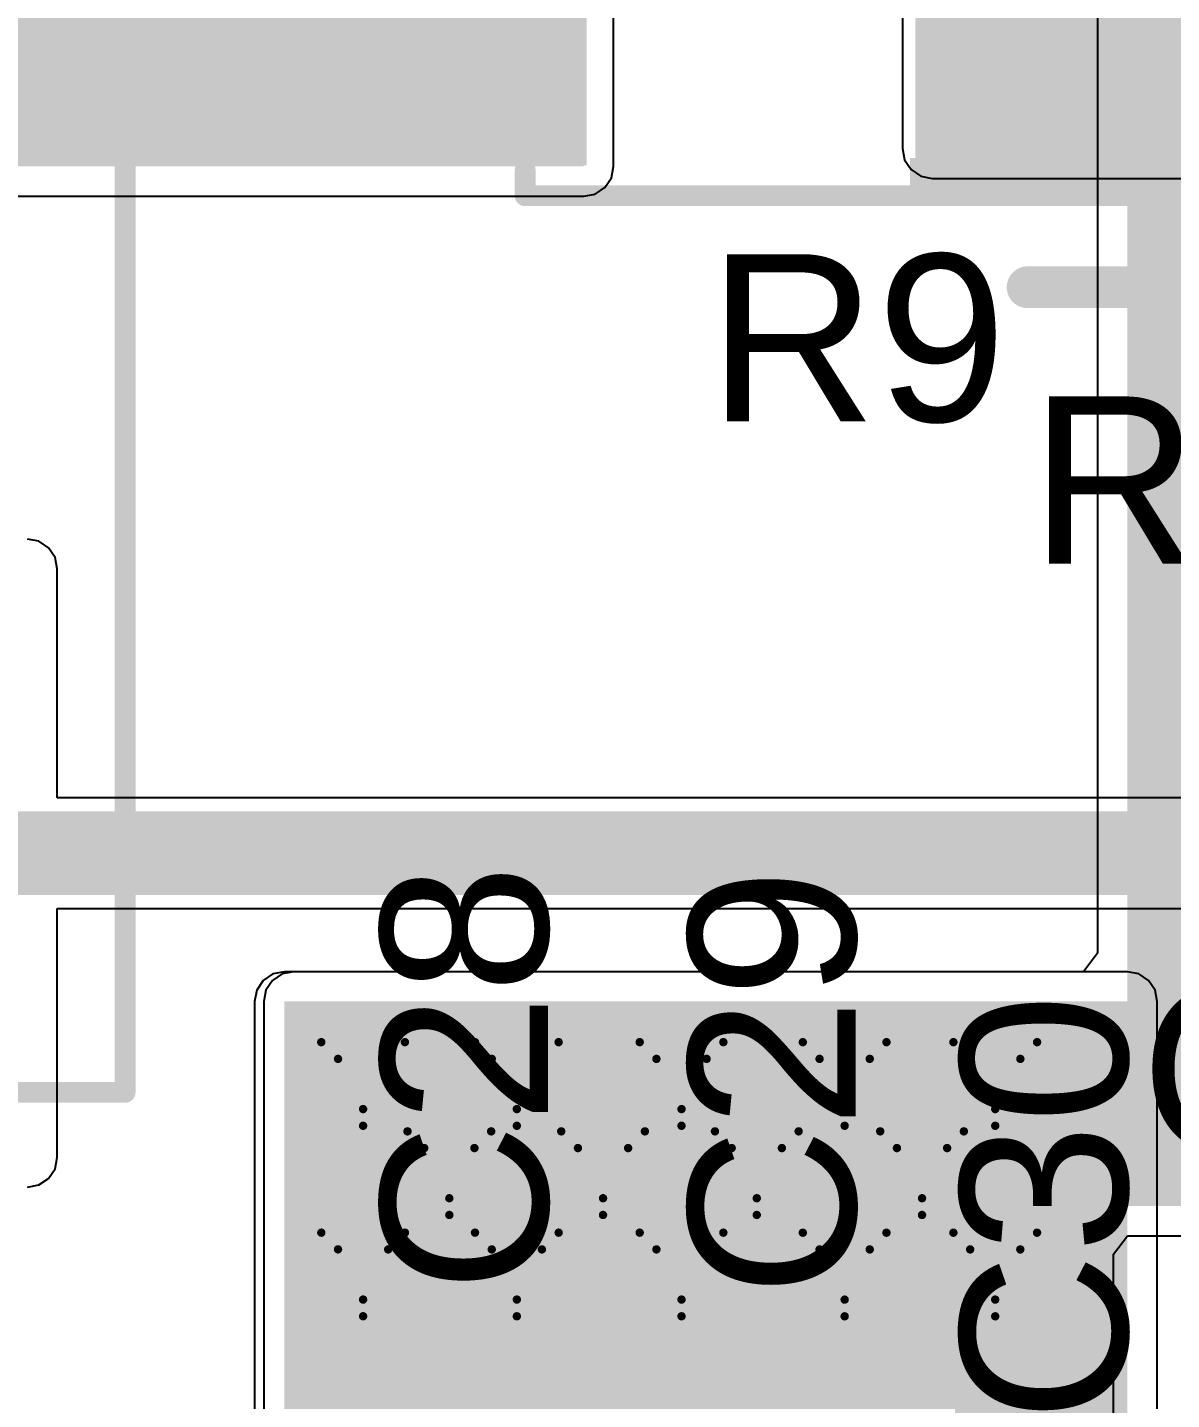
# Model space of a CAD drawing. Header units: millimetres. Extents: x -6 to 194, y -120 to 229.
# Drawn here: x 51.05 to 58, y 21.47 to 29.8 of the extents above; entities that cross this region are included whole.
import ezdxf

# ---------------------------------------------------------------- set-up
doc = ezdxf.new("R2010")
doc.units = ezdxf.units.MM
for name, color, linetype in [('BottomLayer', 5, 'Continuous'), ('BottomSolder', 6, 'Continuous'), ('DrillDrawing', 1, 'Continuous'), ('TopLayer', 1, 'Continuous'), ('TopOverlay', 2, 'Continuous'), ('TopPaste', 8, 'Continuous'), ('TopSolder', 216, 'Continuous'), ('ViaHoleLayer', 16, 'Continuous')]:
    doc.layers.add(name, color=color, linetype=linetype)
doc.styles.add('Arial', font='', dxfattribs={"height": 0.2})
doc.styles.get('Arial').set_extended_font_data('Arial')

# ---------------------------------------------------------------- blocks, each defined once
blk = doc.blocks.new('SOD_123_43')
at = {"layer": 'TopLayer'}
for points in [[(-1.1, 0.45), (-1.1, -0.45), (-2.05, -0.45), (-2.05, 0.45)], [(2.05, 0.45), (2.05, -0.45), (1.1, -0.45), (1.1, 0.45)]]:
    blk.add_hatch(color=1, dxfattribs=at).paths.add_polyline_path(points)
at = {"layer": 'TopOverlay'}
for points in [[(0.9652, 0.508), (2.8194, 0.508), (2.8194, 0.8), (0.9652, 0.8)], [(2.1195, -0.7872), (2.8191, -0.7872), (2.8191, 0.7876), (2.1195, 0.7876)], [(0.9652, -0.8), (2.8194, -0.8), (2.8194, -0.508), (0.9652, -0.508)]]:
    blk.add_hatch(color=2, dxfattribs=at).paths.add_polyline_path(points)
at = {"layer": 'TopPaste'}
for points in [[(-1.1, 0.45), (-1.1, -0.45), (-2.05, -0.45), (-2.05, 0.45)], [(2.05, 0.45), (2.05, -0.45), (1.1, -0.45), (1.1, 0.45)]]:
    blk.add_hatch(color=8, dxfattribs=at).paths.add_polyline_path(points)
at = {"layer": 'TopSolder'}
for points in [[(-0.9984, 0.5516), (-0.9984, -0.5516), (-2.1516, -0.5516), (-2.1516, 0.5516)], [(2.1516, 0.5516), (2.1516, -0.5516), (0.9984, -0.5516), (0.9984, 0.5516)]]:
    blk.add_hatch(color=216, dxfattribs=at).paths.add_polyline_path(points)
at = {"layer": 'TopOverlay', "const_width": 0.127}
for points in [[(-1.3716, 0.7366), (0.9652, 0.7366)], [(-1.3716, 0.5842), (-1.3716, 0.7366)], [(-1.3716, -0.7366), (-1.3716, -0.5842)], [(-1.3716, -0.7366), (0.9652, -0.7366)]]:
    blk.add_lwpolyline(points, dxfattribs=at)
at = {"layer": 'TopOverlay', "const_width": 0.0635}
for points in [[(-1.4033, 0.7366, 1), (-1.3398, 0.7366, 1)], [(-1.4033, 0.7366, 1), (-1.3398, 0.7366, 1)], [(0.9335, 0.7366, 1), (0.997, 0.7366, 1)], [(-1.4033, 0.5842, 1), (-1.3398, 0.5842, 1)], [(-1.4033, -0.5842, 1), (-1.3398, -0.5842, 1)], [(-1.4033, -0.7366, 1), (-1.3398, -0.7366, 1)], [(-1.4033, -0.7366, 1), (-1.3398, -0.7366, 1)], [(0.9335, -0.7366, 1), (0.997, -0.7366, 1)]]:
    blk.add_lwpolyline(points, format="xyb", close=True, dxfattribs=at)
blk = doc.blocks.new('C___0805_47')
at = {"layer": 'TopLayer'}
for points in [[(-1.524, 0.762), (-0.508, 0.762), (-0.508, -0.762), (-1.524, -0.762)], [(0.508, 0.762), (1.524, 0.762), (1.524, -0.762), (0.508, -0.762)]]:
    blk.add_hatch(color=1, dxfattribs=at).paths.add_polyline_path(points)
at = {"layer": 'TopPaste'}
for points in [[(-1.524, 0.762), (-0.508, 0.762), (-0.508, -0.762), (-1.524, -0.762)], [(0.508, 0.762), (1.524, 0.762), (1.524, -0.762), (0.508, -0.762)]]:
    blk.add_hatch(color=8, dxfattribs=at).paths.add_polyline_path(points)
at = {"layer": 'TopSolder'}
for points in [[(-1.594, 0.832), (-0.438, 0.832), (-0.438, -0.832), (-1.594, -0.832)], [(0.438, 0.832), (1.594, 0.832), (1.594, -0.832), (0.438, -0.832)]]:
    blk.add_hatch(color=216, dxfattribs=at).paths.add_polyline_path(points)
at = {"layer": 'TopOverlay', "const_width": 0.127}
for points in [[(-0.6096, 0.8636), (-1.6256, 0.8636)], [(-1.6256, -0.8636), (-1.6256, 0.8636)], [(1.6256, 0.8636), (0.6096, 0.8636)], [(1.6256, -0.8636), (1.6256, 0.8636)], [(-0.6096, -0.8636), (-1.6256, -0.8636)], [(1.6256, -0.8636), (0.6096, -0.8636)]]:
    blk.add_lwpolyline(points, dxfattribs=at)
at = {"layer": 'TopOverlay', "const_width": 0.0635}
for points in [[(-1.6574, 0.8636, 1), (-1.5938, 0.8636, 1)], [(-1.6574, 0.8636, 1), (-1.5938, 0.8636, 1)], [(-0.6413, 0.8636, 1), (-0.5778, 0.8636, 1)], [(0.5778, 0.8636, 1), (0.6413, 0.8636, 1)], [(1.5938, 0.8636, 1), (1.6574, 0.8636, 1)], [(1.5938, 0.8636, 1), (1.6574, 0.8636, 1)], [(-1.6574, -0.8636, 1), (-1.5938, -0.8636, 1)], [(-1.6574, -0.8636, 1), (-1.5938, -0.8636, 1)], [(-0.6413, -0.8636, 1), (-0.5778, -0.8636, 1)], [(0.5778, -0.8636, 1), (0.6413, -0.8636, 1)], [(1.5938, -0.8636, 1), (1.6574, -0.8636, 1)], [(1.5938, -0.8636, 1), (1.6574, -0.8636, 1)]]:
    blk.add_lwpolyline(points, format="xyb", close=True, dxfattribs=at)
blk = doc.blocks.new('C___0805_48')
at = {"layer": 'TopLayer'}
for points in [[(-1.524, 0.762), (-0.508, 0.762), (-0.508, -0.762), (-1.524, -0.762)], [(0.508, 0.762), (1.524, 0.762), (1.524, -0.762), (0.508, -0.762)]]:
    blk.add_hatch(color=1, dxfattribs=at).paths.add_polyline_path(points)
at = {"layer": 'TopPaste'}
for points in [[(-1.524, 0.762), (-0.508, 0.762), (-0.508, -0.762), (-1.524, -0.762)], [(0.508, 0.762), (1.524, 0.762), (1.524, -0.762), (0.508, -0.762)]]:
    blk.add_hatch(color=8, dxfattribs=at).paths.add_polyline_path(points)
at = {"layer": 'TopSolder'}
for points in [[(-1.594, 0.832), (-0.438, 0.832), (-0.438, -0.832), (-1.594, -0.832)], [(0.438, 0.832), (1.594, 0.832), (1.594, -0.832), (0.438, -0.832)]]:
    blk.add_hatch(color=216, dxfattribs=at).paths.add_polyline_path(points)
at = {"layer": 'TopOverlay', "const_width": 0.127}
for points in [[(-0.6096, 0.8636), (-1.6256, 0.8636)], [(-1.6256, -0.8636), (-1.6256, 0.8636)], [(1.6256, 0.8636), (0.6096, 0.8636)], [(1.6256, -0.8636), (1.6256, 0.8636)], [(-0.6096, -0.8636), (-1.6256, -0.8636)], [(1.6256, -0.8636), (0.6096, -0.8636)]]:
    blk.add_lwpolyline(points, dxfattribs=at)
at = {"layer": 'TopOverlay', "const_width": 0.0635}
for points in [[(-1.6574, 0.8636, 1), (-1.5938, 0.8636, 1)], [(-1.6574, 0.8636, 1), (-1.5938, 0.8636, 1)], [(-0.6413, 0.8636, 1), (-0.5778, 0.8636, 1)], [(0.5778, 0.8636, 1), (0.6413, 0.8636, 1)], [(1.5938, 0.8636, 1), (1.6574, 0.8636, 1)], [(1.5938, 0.8636, 1), (1.6574, 0.8636, 1)], [(-1.6574, -0.8636, 1), (-1.5938, -0.8636, 1)], [(-1.6574, -0.8636, 1), (-1.5938, -0.8636, 1)], [(-0.6413, -0.8636, 1), (-0.5778, -0.8636, 1)], [(0.5778, -0.8636, 1), (0.6413, -0.8636, 1)], [(1.5938, -0.8636, 1), (1.6574, -0.8636, 1)], [(1.5938, -0.8636, 1), (1.6574, -0.8636, 1)]]:
    blk.add_lwpolyline(points, format="xyb", close=True, dxfattribs=at)
blk = doc.blocks.new('MPP404J2A0702_54')
at = {"layer": 'TopOverlay', "const_width": 0.127}
for points in [[(8.3238, 1.8012), (-0.7984, 1.8012)], [(8.3238, 0.9542), (8.3238, 1.8012)]]:
    blk.add_lwpolyline(points, dxfattribs=at)
at = {"layer": 'TopOverlay', "const_width": 0.0635}
blk.add_lwpolyline([(8.2921, 1.8012, 1), (8.3556, 1.8012, 1)], format="xyb", close=True, dxfattribs=at)
blk.add_lwpolyline([(8.2921, 1.8012, 1), (8.3556, 1.8012, 1)], format="xyb", close=True, dxfattribs=at)

msp = doc.modelspace()

# ---------------------------------------------------------------- hatches: boundary and pattern name
at = {"layer": 'BottomLayer'}
for points in [[(57.734, 22.6414), (59.6646, 22.6414), (59.6646, 35.1536), (57.734, 35.1536)], [(52.6145, 18.5928), (57.4675, 18.5928), (57.4675, 23.8833), (52.6145, 23.8833)]]:
    msp.add_hatch(color=5, dxfattribs=at).paths.add_polyline_path(points)
h = msp.add_hatch(color=5, dxfattribs=at)
edge = h.paths.add_edge_path()
edge.add_arc((53.0923, 23.3823), 0.3, 0, 360)
h = msp.add_hatch(color=5, dxfattribs=at)
edge = h.paths.add_edge_path()
edge.add_arc((54.0258, 23.3823), 0.3, 0, 360)
h = msp.add_hatch(color=5, dxfattribs=at)
edge = h.paths.add_edge_path()
edge.add_arc((55.0259, 23.3823), 0.3, 0, 360)
h = msp.add_hatch(color=5, dxfattribs=at)
edge = h.paths.add_edge_path()
edge.add_arc((56.0165, 23.3823), 0.3, 0, 360)
h = msp.add_hatch(color=5, dxfattribs=at)
edge = h.paths.add_edge_path()
edge.add_arc((56.9311, 23.3823), 0.3, 0, 360)
h = msp.add_hatch(color=5, dxfattribs=at)
edge = h.paths.add_edge_path()
edge.add_arc((53.6159, 22.8405), 0.3, 0, 360)
h = msp.add_hatch(color=5, dxfattribs=at)
edge = h.paths.add_edge_path()
edge.add_arc((54.5494, 22.8405), 0.3, 0, 360)
h = msp.add_hatch(color=5, dxfattribs=at)
edge = h.paths.add_edge_path()
edge.add_arc((55.4829, 22.8405), 0.3, 0, 360)
h = msp.add_hatch(color=5, dxfattribs=at)
edge = h.paths.add_edge_path()
edge.add_arc((56.4864, 22.8405), 0.3, 0, 360)
h = msp.add_hatch(color=5, dxfattribs=at)
edge = h.paths.add_edge_path()
edge.add_arc((53.0923, 22.225), 0.3, 0, 360)
h = msp.add_hatch(color=5, dxfattribs=at)
edge = h.paths.add_edge_path()
edge.add_arc((54.0258, 22.225), 0.3, 0, 360)
h = msp.add_hatch(color=5, dxfattribs=at)
edge = h.paths.add_edge_path()
edge.add_arc((55.0259, 22.225), 0.3, 0, 360)
h = msp.add_hatch(color=5, dxfattribs=at)
edge = h.paths.add_edge_path()
edge.add_arc((56.0165, 22.2248), 0.3, 0, 360)
h = msp.add_hatch(color=5, dxfattribs=at)
edge = h.paths.add_edge_path()
edge.add_arc((56.9309, 22.2248), 0.3, 0, 360)
at = {"layer": 'BottomSolder'}
h = msp.add_hatch(color=6, dxfattribs=at)
edge = h.paths.add_edge_path()
edge.add_arc((53.0923, 23.3823), 0.4016, 0, 360)
h = msp.add_hatch(color=6, dxfattribs=at)
edge = h.paths.add_edge_path()
edge.add_arc((54.0258, 23.3823), 0.4016, 0, 360)
h = msp.add_hatch(color=6, dxfattribs=at)
edge = h.paths.add_edge_path()
edge.add_arc((55.0259, 23.3823), 0.4016, 0, 360)
h = msp.add_hatch(color=6, dxfattribs=at)
edge = h.paths.add_edge_path()
edge.add_arc((56.0165, 23.3823), 0.4016, 0, 360)
h = msp.add_hatch(color=6, dxfattribs=at)
edge = h.paths.add_edge_path()
edge.add_arc((56.9311, 23.3823), 0.4016, 0, 360)
h = msp.add_hatch(color=6, dxfattribs=at)
edge = h.paths.add_edge_path()
edge.add_arc((53.6159, 22.8405), 0.4016, 0, 360)
h = msp.add_hatch(color=6, dxfattribs=at)
edge = h.paths.add_edge_path()
edge.add_arc((54.5494, 22.8405), 0.4016, 0, 360)
h = msp.add_hatch(color=6, dxfattribs=at)
edge = h.paths.add_edge_path()
edge.add_arc((55.4829, 22.8405), 0.4016, 0, 360)
h = msp.add_hatch(color=6, dxfattribs=at)
edge = h.paths.add_edge_path()
edge.add_arc((56.4864, 22.8405), 0.4016, 0, 360)
h = msp.add_hatch(color=6, dxfattribs=at)
edge = h.paths.add_edge_path()
edge.add_arc((53.0923, 22.225), 0.4016, 0, 360)
h = msp.add_hatch(color=6, dxfattribs=at)
edge = h.paths.add_edge_path()
edge.add_arc((54.0258, 22.225), 0.4016, 0, 360)
h = msp.add_hatch(color=6, dxfattribs=at)
edge = h.paths.add_edge_path()
edge.add_arc((55.0259, 22.225), 0.4016, 0, 360)
h = msp.add_hatch(color=6, dxfattribs=at)
edge = h.paths.add_edge_path()
edge.add_arc((56.0165, 22.2248), 0.4016, 0, 360)
h = msp.add_hatch(color=6, dxfattribs=at)
edge = h.paths.add_edge_path()
edge.add_arc((56.9309, 22.2248), 0.4016, 0, 360)
at = {"layer": 'TopLayer'}
for points in [[(38.8366, 28.956), (54.4322, 28.956), (54.4322, 35.1536), (38.8366, 35.1536)], [(56.5482, 29.0648), (63.1095, 29.0648), (63.1095, 29.9648), (56.5482, 29.9648)], [(52.6701, 20.2184), (57.734, 20.2184), (57.734, 23.8833), (52.6701, 23.8833)]]:
    msp.add_hatch(color=1, dxfattribs=at).paths.add_polyline_path(points)
h = msp.add_hatch(color=1, dxfattribs=at)
edge = h.paths.add_edge_path()
edge.add_arc((53.0923, 23.3823), 0.3, 0, 360)
h = msp.add_hatch(color=1, dxfattribs=at)
edge = h.paths.add_edge_path()
edge.add_arc((54.0258, 23.3823), 0.3, 0, 360)
h = msp.add_hatch(color=1, dxfattribs=at)
edge = h.paths.add_edge_path()
edge.add_arc((55.0259, 23.3823), 0.3, 0, 360)
h = msp.add_hatch(color=1, dxfattribs=at)
edge = h.paths.add_edge_path()
edge.add_arc((56.0165, 23.3823), 0.3, 0, 360)
h = msp.add_hatch(color=1, dxfattribs=at)
edge = h.paths.add_edge_path()
edge.add_arc((56.9311, 23.3823), 0.3, 0, 360)
h = msp.add_hatch(color=1, dxfattribs=at)
edge = h.paths.add_edge_path()
edge.add_arc((53.6159, 22.8405), 0.3, 0, 360)
h = msp.add_hatch(color=1, dxfattribs=at)
edge = h.paths.add_edge_path()
edge.add_arc((54.5494, 22.8405), 0.3, 0, 360)
h = msp.add_hatch(color=1, dxfattribs=at)
edge = h.paths.add_edge_path()
edge.add_arc((55.4829, 22.8405), 0.3, 0, 360)
h = msp.add_hatch(color=1, dxfattribs=at)
edge = h.paths.add_edge_path()
edge.add_arc((56.4864, 22.8405), 0.3, 0, 360)
h = msp.add_hatch(color=1, dxfattribs=at)
edge = h.paths.add_edge_path()
edge.add_arc((53.0923, 22.225), 0.3, 0, 360)
h = msp.add_hatch(color=1, dxfattribs=at)
edge = h.paths.add_edge_path()
edge.add_arc((54.0258, 22.225), 0.3, 0, 360)
h = msp.add_hatch(color=1, dxfattribs=at)
edge = h.paths.add_edge_path()
edge.add_arc((55.0259, 22.225), 0.3, 0, 360)
h = msp.add_hatch(color=1, dxfattribs=at)
edge = h.paths.add_edge_path()
edge.add_arc((56.0165, 22.2248), 0.3, 0, 360)
h = msp.add_hatch(color=1, dxfattribs=at)
edge = h.paths.add_edge_path()
edge.add_arc((56.9309, 22.2248), 0.3, 0, 360)
at = {"layer": 'TopSolder'}
h = msp.add_hatch(color=216, dxfattribs=at)
edge = h.paths.add_edge_path()
edge.add_arc((53.0923, 23.3823), 0.4016, 0, 360)
h = msp.add_hatch(color=216, dxfattribs=at)
edge = h.paths.add_edge_path()
edge.add_arc((54.0258, 23.3823), 0.4016, 0, 360)
h = msp.add_hatch(color=216, dxfattribs=at)
edge = h.paths.add_edge_path()
edge.add_arc((55.0259, 23.3823), 0.4016, 0, 360)
h = msp.add_hatch(color=216, dxfattribs=at)
edge = h.paths.add_edge_path()
edge.add_arc((56.0165, 23.3823), 0.4016, 0, 360)
h = msp.add_hatch(color=216, dxfattribs=at)
edge = h.paths.add_edge_path()
edge.add_arc((56.9311, 23.3823), 0.4016, 0, 360)
h = msp.add_hatch(color=216, dxfattribs=at)
edge = h.paths.add_edge_path()
edge.add_arc((53.6159, 22.8405), 0.4016, 0, 360)
h = msp.add_hatch(color=216, dxfattribs=at)
edge = h.paths.add_edge_path()
edge.add_arc((54.5494, 22.8405), 0.4016, 0, 360)
h = msp.add_hatch(color=216, dxfattribs=at)
edge = h.paths.add_edge_path()
edge.add_arc((55.4829, 22.8405), 0.4016, 0, 360)
h = msp.add_hatch(color=216, dxfattribs=at)
edge = h.paths.add_edge_path()
edge.add_arc((56.4864, 22.8405), 0.4016, 0, 360)
h = msp.add_hatch(color=216, dxfattribs=at)
edge = h.paths.add_edge_path()
edge.add_arc((53.0923, 22.225), 0.4016, 0, 360)
h = msp.add_hatch(color=216, dxfattribs=at)
edge = h.paths.add_edge_path()
edge.add_arc((54.0258, 22.225), 0.4016, 0, 360)
h = msp.add_hatch(color=216, dxfattribs=at)
edge = h.paths.add_edge_path()
edge.add_arc((55.0259, 22.225), 0.4016, 0, 360)
h = msp.add_hatch(color=216, dxfattribs=at)
edge = h.paths.add_edge_path()
edge.add_arc((56.0165, 22.2248), 0.4016, 0, 360)
h = msp.add_hatch(color=216, dxfattribs=at)
edge = h.paths.add_edge_path()
edge.add_arc((56.9309, 22.2248), 0.4016, 0, 360)
at = {"layer": 'ViaHoleLayer'}
h = msp.add_hatch(color=16, dxfattribs=at)
edge = h.paths.add_edge_path()
edge.add_arc((53.0923, 23.3823), 0.15, 0, 360)
h = msp.add_hatch(color=16, dxfattribs=at)
edge = h.paths.add_edge_path()
edge.add_arc((54.0258, 23.3823), 0.15, 0, 360)
h = msp.add_hatch(color=16, dxfattribs=at)
edge = h.paths.add_edge_path()
edge.add_arc((55.0259, 23.3823), 0.15, 0, 360)
h = msp.add_hatch(color=16, dxfattribs=at)
edge = h.paths.add_edge_path()
edge.add_arc((56.0165, 23.3823), 0.15, 0, 360)
h = msp.add_hatch(color=16, dxfattribs=at)
edge = h.paths.add_edge_path()
edge.add_arc((56.9311, 23.3823), 0.15, 0, 360)
h = msp.add_hatch(color=16, dxfattribs=at)
edge = h.paths.add_edge_path()
edge.add_arc((53.6159, 22.8405), 0.15, 0, 360)
h = msp.add_hatch(color=16, dxfattribs=at)
edge = h.paths.add_edge_path()
edge.add_arc((54.5494, 22.8405), 0.15, 0, 360)
h = msp.add_hatch(color=16, dxfattribs=at)
edge = h.paths.add_edge_path()
edge.add_arc((55.4829, 22.8405), 0.15, 0, 360)
h = msp.add_hatch(color=16, dxfattribs=at)
edge = h.paths.add_edge_path()
edge.add_arc((56.4864, 22.8405), 0.15, 0, 360)
h = msp.add_hatch(color=16, dxfattribs=at)
edge = h.paths.add_edge_path()
edge.add_arc((53.0923, 22.225), 0.15, 0, 360)
h = msp.add_hatch(color=16, dxfattribs=at)
edge = h.paths.add_edge_path()
edge.add_arc((54.0258, 22.225), 0.15, 0, 360)
h = msp.add_hatch(color=16, dxfattribs=at)
edge = h.paths.add_edge_path()
edge.add_arc((55.0259, 22.225), 0.15, 0, 360)
h = msp.add_hatch(color=16, dxfattribs=at)
edge = h.paths.add_edge_path()
edge.add_arc((56.0165, 22.2248), 0.15, 0, 360)
h = msp.add_hatch(color=16, dxfattribs=at)
edge = h.paths.add_edge_path()
edge.add_arc((56.9309, 22.2248), 0.15, 0, 360)

# ---------------------------------------------------------------- linework, layer by layer
at = {"layer": 'BottomLayer'}
for p, q in [((57.5528, 32.8895), (57.5528, 24.1771)), ((57.5528, 24.1771), (57.4675, 24.0645)), ((52.4863, 24.0115), (52.447, 23.9526)), ((52.5451, 24.0507), (52.4863, 24.0115)), ((52.6145, 24.0645), (52.5451, 24.0507)), ((57.4675, 24.0645), (52.6145, 24.0645)), ((52.447, 23.9526), (52.4332, 23.8833)), ((52.4332, 23.8833), (52.4332, 18.5928)), ((57.6488, 22.3476), (57.734, 22.4601)), ((57.734, 22.4601), (60.6148, 22.4601)), ((57.6488, 21.0975), (57.6488, 22.3476))]:
    msp.add_line(p, q, dxfattribs=at)
at = {"layer": 'DrillDrawing', "const_width": 0.0508}
for points in [[(52.8383, 23.6363), (53.3463, 23.6363)], [(52.8383, 23.6363), (53.0923, 23.1283)], [(53.0923, 23.1283), (53.3463, 23.6363)], [(53.7718, 23.6363), (54.2798, 23.6363)], [(53.7718, 23.6363), (54.0258, 23.1283)], [(54.0258, 23.1283), (54.2798, 23.6363)], [(54.7719, 23.6363), (55.2799, 23.6363)], [(54.7719, 23.6363), (55.0259, 23.1283)], [(55.0259, 23.1283), (55.2799, 23.6363)], [(55.7625, 23.6363), (56.2705, 23.6363)], [(55.7625, 23.6363), (56.0165, 23.1283)], [(56.0165, 23.1283), (56.2705, 23.6363)], [(56.6771, 23.6363), (57.1851, 23.6363)], [(56.6771, 23.6363), (56.9311, 23.1283)], [(56.9311, 23.1283), (57.1851, 23.6363)], [(52.9399, 23.5347), (53.2447, 23.5347)], [(52.9399, 23.5347), (53.0923, 23.2299)], [(53.0923, 23.2299), (53.2447, 23.5347)], [(53.8734, 23.5347), (54.1782, 23.5347)], [(53.8734, 23.5347), (54.0258, 23.2299)], [(54.0258, 23.2299), (54.1782, 23.5347)], [(54.8735, 23.5347), (55.1783, 23.5347)], [(54.8735, 23.5347), (55.0259, 23.2299)], [(55.0259, 23.2299), (55.1783, 23.5347)], [(55.8641, 23.5347), (56.1689, 23.5347)], [(55.8641, 23.5347), (56.0165, 23.2299)], [(56.0165, 23.2299), (56.1689, 23.5347)], [(56.7787, 23.5347), (57.0835, 23.5347)], [(56.7787, 23.5347), (56.9311, 23.2299)], [(56.9311, 23.2299), (57.0835, 23.5347)], [(53.3619, 23.0945), (53.8699, 23.0945)], [(53.3619, 23.0945), (53.6159, 22.5865)], [(53.6159, 22.5865), (53.8699, 23.0945)], [(54.2954, 23.0945), (54.8034, 23.0945)], [(54.2954, 23.0945), (54.5494, 22.5865)], [(54.5494, 22.5865), (54.8034, 23.0945)], [(55.2289, 23.0945), (55.7369, 23.0945)], [(55.2289, 23.0945), (55.4829, 22.5865)], [(55.4829, 22.5865), (55.7369, 23.0945)], [(56.2324, 23.0945), (56.7404, 23.0945)], [(56.2324, 23.0945), (56.4864, 22.5865)], [(56.4864, 22.5865), (56.7404, 23.0945)], [(53.4635, 22.9929), (53.7683, 22.9929)], [(53.4635, 22.9929), (53.6159, 22.6881)], [(53.6159, 22.6881), (53.7683, 22.9929)], [(54.397, 22.9929), (54.7018, 22.9929)], [(54.397, 22.9929), (54.5494, 22.6881)], [(54.5494, 22.6881), (54.7018, 22.9929)], [(55.3305, 22.9929), (55.6353, 22.9929)], [(55.3305, 22.9929), (55.4829, 22.6881)], [(55.4829, 22.6881), (55.6353, 22.9929)], [(56.334, 22.9929), (56.6388, 22.9929)], [(56.334, 22.9929), (56.4864, 22.6881)], [(56.4864, 22.6881), (56.6388, 22.9929)], [(52.8383, 22.479), (53.3463, 22.479)], [(52.8383, 22.479), (53.0923, 21.971)], [(53.0923, 21.971), (53.3463, 22.479)], [(53.7718, 22.479), (54.2798, 22.479)], [(53.7718, 22.479), (54.0258, 21.971)], [(54.0258, 21.971), (54.2798, 22.479)], [(54.7719, 22.479), (55.2799, 22.479)], [(54.7719, 22.479), (55.0259, 21.971)], [(55.0259, 21.971), (55.2799, 22.479)], [(55.7625, 22.4788), (56.2705, 22.4788)], [(55.7625, 22.4788), (56.0165, 21.9708)], [(56.0165, 21.9708), (56.2705, 22.4788)], [(56.6769, 22.4788), (57.1849, 22.4788)], [(56.6769, 22.4788), (56.9309, 21.9708)], [(56.9309, 21.9708), (57.1849, 22.4788)], [(52.9399, 22.3774), (53.2447, 22.3774)], [(52.9399, 22.3774), (53.0923, 22.0726)], [(53.0923, 22.0726), (53.2447, 22.3774)], [(53.8734, 22.3774), (54.1782, 22.3774)], [(53.8734, 22.3774), (54.0258, 22.0726)], [(54.0258, 22.0726), (54.1782, 22.3774)], [(54.8735, 22.3774), (55.1783, 22.3774)], [(54.8735, 22.3774), (55.0259, 22.0726)], [(55.0259, 22.0726), (55.1783, 22.3774)], [(55.8641, 22.3772), (56.1689, 22.3772)], [(55.8641, 22.3772), (56.0165, 22.0724)], [(56.0165, 22.0724), (56.1689, 22.3772)], [(56.7785, 22.3772), (57.0833, 22.3772)], [(56.7785, 22.3772), (56.9309, 22.0724)], [(56.9309, 22.0724), (57.0833, 22.3772)]]:
    msp.add_lwpolyline(points, dxfattribs=at)
at = {"layer": 'DrillDrawing', "const_width": 0.0254}
for points in [[(52.8256, 23.6363, 1), (52.851, 23.6363, 1)], [(52.8256, 23.6363, 1), (52.851, 23.6363, 1)], [(53.3336, 23.6363, 1), (53.359, 23.6363, 1)], [(53.3336, 23.6363, 1), (53.359, 23.6363, 1)], [(53.7591, 23.6363, 1), (53.7845, 23.6363, 1)], [(53.7591, 23.6363, 1), (53.7845, 23.6363, 1)], [(54.2671, 23.6363, 1), (54.2925, 23.6363, 1)], [(54.2671, 23.6363, 1), (54.2925, 23.6363, 1)], [(54.7592, 23.6363, 1), (54.7846, 23.6363, 1)], [(54.7592, 23.6363, 1), (54.7846, 23.6363, 1)], [(55.2672, 23.6363, 1), (55.2926, 23.6363, 1)], [(55.2672, 23.6363, 1), (55.2926, 23.6363, 1)], [(55.7498, 23.6363, 1), (55.7752, 23.6363, 1)], [(55.7498, 23.6363, 1), (55.7752, 23.6363, 1)], [(56.2578, 23.6363, 1), (56.2832, 23.6363, 1)], [(56.2578, 23.6363, 1), (56.2832, 23.6363, 1)], [(56.6644, 23.6363, 1), (56.6898, 23.6363, 1)], [(56.6644, 23.6363, 1), (56.6898, 23.6363, 1)], [(57.1724, 23.6363, 1), (57.1978, 23.6363, 1)], [(57.1724, 23.6363, 1), (57.1978, 23.6363, 1)], [(52.9272, 23.5347, 1), (52.9526, 23.5347, 1)], [(52.9272, 23.5347, 1), (52.9526, 23.5347, 1)], [(53.232, 23.5347, 1), (53.2574, 23.5347, 1)], [(53.232, 23.5347, 1), (53.2574, 23.5347, 1)], [(53.8607, 23.5347, 1), (53.8861, 23.5347, 1)], [(53.8607, 23.5347, 1), (53.8861, 23.5347, 1)], [(54.1655, 23.5347, 1), (54.1909, 23.5347, 1)], [(54.1655, 23.5347, 1), (54.1909, 23.5347, 1)], [(54.8608, 23.5347, 1), (54.8862, 23.5347, 1)], [(54.8608, 23.5347, 1), (54.8862, 23.5347, 1)], [(55.1656, 23.5347, 1), (55.191, 23.5347, 1)], [(55.1656, 23.5347, 1), (55.191, 23.5347, 1)], [(55.8514, 23.5347, 1), (55.8768, 23.5347, 1)], [(55.8514, 23.5347, 1), (55.8768, 23.5347, 1)], [(56.1562, 23.5347, 1), (56.1816, 23.5347, 1)], [(56.1562, 23.5347, 1), (56.1816, 23.5347, 1)], [(56.766, 23.5347, 1), (56.7914, 23.5347, 1)], [(56.766, 23.5347, 1), (56.7914, 23.5347, 1)], [(57.0708, 23.5347, 1), (57.0962, 23.5347, 1)], [(57.0708, 23.5347, 1), (57.0962, 23.5347, 1)], [(53.0796, 23.2299, 1), (53.105, 23.2299, 1)], [(53.0796, 23.2299, 1), (53.105, 23.2299, 1)], [(54.0131, 23.2299, 1), (54.0385, 23.2299, 1)], [(54.0131, 23.2299, 1), (54.0385, 23.2299, 1)], [(55.0132, 23.2299, 1), (55.0386, 23.2299, 1)], [(55.0132, 23.2299, 1), (55.0386, 23.2299, 1)], [(56.0038, 23.2299, 1), (56.0292, 23.2299, 1)], [(56.0038, 23.2299, 1), (56.0292, 23.2299, 1)], [(56.9184, 23.2299, 1), (56.9438, 23.2299, 1)], [(56.9184, 23.2299, 1), (56.9438, 23.2299, 1)], [(53.0796, 23.1283, 1), (53.105, 23.1283, 1)], [(53.0796, 23.1283, 1), (53.105, 23.1283, 1)], [(53.3492, 23.0945, 1), (53.3746, 23.0945, 1)], [(53.3492, 23.0945, 1), (53.3746, 23.0945, 1)], [(53.8572, 23.0945, 1), (53.8826, 23.0945, 1)], [(53.8572, 23.0945, 1), (53.8826, 23.0945, 1)], [(54.0131, 23.1283, 1), (54.0385, 23.1283, 1)], [(54.0131, 23.1283, 1), (54.0385, 23.1283, 1)], [(54.2827, 23.0945, 1), (54.3081, 23.0945, 1)], [(54.2827, 23.0945, 1), (54.3081, 23.0945, 1)], [(54.7907, 23.0945, 1), (54.8161, 23.0945, 1)], [(54.7907, 23.0945, 1), (54.8161, 23.0945, 1)], [(55.0132, 23.1283, 1), (55.0386, 23.1283, 1)], [(55.0132, 23.1283, 1), (55.0386, 23.1283, 1)], [(55.2162, 23.0945, 1), (55.2416, 23.0945, 1)], [(55.2162, 23.0945, 1), (55.2416, 23.0945, 1)], [(55.7242, 23.0945, 1), (55.7496, 23.0945, 1)], [(55.7242, 23.0945, 1), (55.7496, 23.0945, 1)], [(56.0038, 23.1283, 1), (56.0292, 23.1283, 1)], [(56.0038, 23.1283, 1), (56.0292, 23.1283, 1)], [(56.2197, 23.0945, 1), (56.2451, 23.0945, 1)], [(56.2197, 23.0945, 1), (56.2451, 23.0945, 1)], [(56.7277, 23.0945, 1), (56.7531, 23.0945, 1)], [(56.7277, 23.0945, 1), (56.7531, 23.0945, 1)], [(56.9184, 23.1283, 1), (56.9438, 23.1283, 1)], [(56.9184, 23.1283, 1), (56.9438, 23.1283, 1)], [(53.4508, 22.9929, 1), (53.4762, 22.9929, 1)], [(53.4508, 22.9929, 1), (53.4762, 22.9929, 1)], [(53.7556, 22.9929, 1), (53.781, 22.9929, 1)], [(53.7556, 22.9929, 1), (53.781, 22.9929, 1)], [(54.3843, 22.9929, 1), (54.4097, 22.9929, 1)], [(54.3843, 22.9929, 1), (54.4097, 22.9929, 1)], [(54.6891, 22.9929, 1), (54.7145, 22.9929, 1)], [(54.6891, 22.9929, 1), (54.7145, 22.9929, 1)], [(55.3178, 22.9929, 1), (55.3432, 22.9929, 1)], [(55.3178, 22.9929, 1), (55.3432, 22.9929, 1)], [(55.6226, 22.9929, 1), (55.648, 22.9929, 1)], [(55.6226, 22.9929, 1), (55.648, 22.9929, 1)], [(56.3213, 22.9929, 1), (56.3467, 22.9929, 1)], [(56.3213, 22.9929, 1), (56.3467, 22.9929, 1)], [(56.6261, 22.9929, 1), (56.6515, 22.9929, 1)], [(56.6261, 22.9929, 1), (56.6515, 22.9929, 1)], [(53.6032, 22.6881, 1), (53.6286, 22.6881, 1)], [(53.6032, 22.6881, 1), (53.6286, 22.6881, 1)], [(54.5367, 22.6881, 1), (54.5621, 22.6881, 1)], [(54.5367, 22.6881, 1), (54.5621, 22.6881, 1)], [(55.4702, 22.6881, 1), (55.4956, 22.6881, 1)], [(55.4702, 22.6881, 1), (55.4956, 22.6881, 1)], [(56.4737, 22.6881, 1), (56.4991, 22.6881, 1)], [(56.4737, 22.6881, 1), (56.4991, 22.6881, 1)], [(53.6032, 22.5865, 1), (53.6286, 22.5865, 1)], [(53.6032, 22.5865, 1), (53.6286, 22.5865, 1)], [(54.5367, 22.5865, 1), (54.5621, 22.5865, 1)], [(54.5367, 22.5865, 1), (54.5621, 22.5865, 1)], [(55.4702, 22.5865, 1), (55.4956, 22.5865, 1)], [(55.4702, 22.5865, 1), (55.4956, 22.5865, 1)], [(56.4737, 22.5865, 1), (56.4991, 22.5865, 1)], [(56.4737, 22.5865, 1), (56.4991, 22.5865, 1)], [(52.8256, 22.479, 1), (52.851, 22.479, 1)], [(52.8256, 22.479, 1), (52.851, 22.479, 1)], [(53.3336, 22.479, 1), (53.359, 22.479, 1)], [(53.3336, 22.479, 1), (53.359, 22.479, 1)], [(53.7591, 22.479, 1), (53.7845, 22.479, 1)], [(53.7591, 22.479, 1), (53.7845, 22.479, 1)], [(54.2671, 22.479, 1), (54.2925, 22.479, 1)], [(54.2671, 22.479, 1), (54.2925, 22.479, 1)], [(54.7592, 22.479, 1), (54.7846, 22.479, 1)], [(54.7592, 22.479, 1), (54.7846, 22.479, 1)], [(55.2672, 22.479, 1), (55.2926, 22.479, 1)], [(55.2672, 22.479, 1), (55.2926, 22.479, 1)], [(55.7498, 22.4788, 1), (55.7752, 22.4788, 1)], [(55.7498, 22.4788, 1), (55.7752, 22.4788, 1)], [(56.2578, 22.4788, 1), (56.2832, 22.4788, 1)], [(56.2578, 22.4788, 1), (56.2832, 22.4788, 1)], [(56.6642, 22.4788, 1), (56.6896, 22.4788, 1)], [(56.6642, 22.4788, 1), (56.6896, 22.4788, 1)], [(57.1722, 22.4788, 1), (57.1976, 22.4788, 1)], [(57.1722, 22.4788, 1), (57.1976, 22.4788, 1)], [(52.9272, 22.3774, 1), (52.9526, 22.3774, 1)], [(52.9272, 22.3774, 1), (52.9526, 22.3774, 1)], [(53.232, 22.3774, 1), (53.2574, 22.3774, 1)], [(53.232, 22.3774, 1), (53.2574, 22.3774, 1)], [(53.8607, 22.3774, 1), (53.8861, 22.3774, 1)], [(53.8607, 22.3774, 1), (53.8861, 22.3774, 1)], [(54.1655, 22.3774, 1), (54.1909, 22.3774, 1)], [(54.1655, 22.3774, 1), (54.1909, 22.3774, 1)], [(54.8608, 22.3774, 1), (54.8862, 22.3774, 1)], [(54.8608, 22.3774, 1), (54.8862, 22.3774, 1)], [(55.1656, 22.3774, 1), (55.191, 22.3774, 1)], [(55.1656, 22.3774, 1), (55.191, 22.3774, 1)], [(55.8514, 22.3772, 1), (55.8768, 22.3772, 1)], [(55.8514, 22.3772, 1), (55.8768, 22.3772, 1)], [(56.1562, 22.3772, 1), (56.1816, 22.3772, 1)], [(56.1562, 22.3772, 1), (56.1816, 22.3772, 1)], [(56.7658, 22.3772, 1), (56.7912, 22.3772, 1)], [(56.7658, 22.3772, 1), (56.7912, 22.3772, 1)], [(57.0706, 22.3772, 1), (57.096, 22.3772, 1)], [(57.0706, 22.3772, 1), (57.096, 22.3772, 1)], [(53.0796, 22.0726, 1), (53.105, 22.0726, 1)], [(53.0796, 22.0726, 1), (53.105, 22.0726, 1)], [(54.0131, 22.0726, 1), (54.0385, 22.0726, 1)], [(54.0131, 22.0726, 1), (54.0385, 22.0726, 1)], [(55.0132, 22.0726, 1), (55.0386, 22.0726, 1)], [(55.0132, 22.0726, 1), (55.0386, 22.0726, 1)], [(56.0038, 22.0724, 1), (56.0292, 22.0724, 1)], [(56.0038, 22.0724, 1), (56.0292, 22.0724, 1)], [(56.9182, 22.0724, 1), (56.9436, 22.0724, 1)], [(56.9182, 22.0724, 1), (56.9436, 22.0724, 1)], [(53.0796, 21.971, 1), (53.105, 21.971, 1)], [(53.0796, 21.971, 1), (53.105, 21.971, 1)], [(54.0131, 21.971, 1), (54.0385, 21.971, 1)], [(54.0131, 21.971, 1), (54.0385, 21.971, 1)], [(55.0132, 21.971, 1), (55.0386, 21.971, 1)], [(55.0132, 21.971, 1), (55.0386, 21.971, 1)], [(56.0038, 21.9708, 1), (56.0292, 21.9708, 1)], [(56.0038, 21.9708, 1), (56.0292, 21.9708, 1)], [(56.9182, 21.9708, 1), (56.9436, 21.9708, 1)], [(56.9182, 21.9708, 1), (56.9436, 21.9708, 1)]]:
    msp.add_lwpolyline(points, format="xyb", close=True, dxfattribs=at)
at = {"layer": 'TopLayer'}
for p, q in [((54.6135, 28.956), (54.6135, 35.1536)), ((56.3669, 29.9648), (56.3669, 29.0648)), ((56.3669, 29.0648), (56.3807, 28.9954)), ((54.5997, 28.8866), (54.6135, 28.956)), ((56.3807, 28.9954), (56.42, 28.9366)), ((56.42, 28.9366), (56.4788, 28.8973)), ((54.5604, 28.8278), (54.5997, 28.8866)), ((56.4788, 28.8973), (56.5482, 28.8835)), ((56.5482, 28.8835), (59.4308, 28.8835)), ((38.8366, 28.7747), (54.4322, 28.7747)), ((54.4322, 28.7747), (54.5016, 28.7885)), ((54.5016, 28.7885), (54.5604, 28.8278)), ((51.1234, 26.6787), (51.054, 26.6925)), ((51.1822, 26.6394), (51.1234, 26.6787)), ((51.2215, 26.5805), (51.1822, 26.6394)), ((51.2353, 26.5112), (51.2215, 26.5805)), ((51.2353, 25.1208), (51.2353, 26.5112)), ((60.5944, 25.1208), (51.2353, 25.1208)), ((51.2353, 22.9361), (51.2353, 24.4475)), ((51.2353, 24.4475), (60.409, 24.4475)), ((52.5419, 24.0115), (52.5026, 23.9526)), ((52.6007, 24.0507), (52.5419, 24.0115)), ((52.6701, 24.0645), (52.6007, 24.0507)), ((57.734, 24.0645), (52.6701, 24.0645)), ((57.8034, 24.0507), (57.734, 24.0645)), ((57.8622, 24.0115), (57.8034, 24.0507)), ((57.9015, 23.9526), (57.8622, 24.0115)), ((52.5026, 23.9526), (52.4888, 23.8833)), ((57.9153, 23.8833), (57.9015, 23.9526)), ((52.4888, 23.8833), (52.4888, 20.2184)), ((57.9153, 20.2184), (57.9153, 23.8833)), ((51.2215, 22.8668), (51.2353, 22.9361)), ((51.1822, 22.8079), (51.2215, 22.8668)), ((51.054, 22.7548), (51.1234, 22.7686)), ((51.1234, 22.7686), (51.1822, 22.8079))]:
    msp.add_line(p, q, dxfattribs=at)
at = {"layer": 'TopLayer', "const_width": 0.508}
for points in [[(50.6604, 29.5148), (53.8732, 29.5148)], [(50.7892, 24.7841), (60.5944, 24.7841)]]:
    msp.add_lwpolyline(points, dxfattribs=at)
at = {"layer": 'TopLayer', "const_width": 0.254}
msp.add_lwpolyline([(53.7462, 29.5148, 1), (54.0002, 29.5148, 1)], format="xyb", close=True, dxfattribs=at)
at = {"layer": 'TopOverlay', "const_width": 0.254}
msp.add_lwpolyline([(57.1278, 28.2221), (59.3598, 28.2221)], dxfattribs=at)
at = {"layer": 'TopOverlay', "const_width": 0.127}
msp.add_lwpolyline([(57.0643, 28.2221, 1), (57.1913, 28.2221, 1)], format="xyb", close=True, dxfattribs=at)

# ---------------------------------------------------------------- block references
at = {"rotation": 270}
for name, p in [('MPP404J2A0702_54', (49.8456, 31.6554)), ('C___0805_48', (53.6353, 20.2184)), ('C___0805_47', (55.6006, 20.2184))]:
    msp.add_blockref(name, p, dxfattribs=at)
msp.add_blockref('SOD_123_43', (55.4482, 29.5148))

# ---------------------------------------------------------------- texts
at = {"layer": 'TopOverlay', "style": 'Arial'}
for s, p in [('R9', (55.186, 27.4068)), ('R11', (57.1419, 26.5432)), ('C25', (57.8132, 22.9618))]:
    msp.add_text(s, height=1.016, dxfattribs=at).set_placement(p)
for s, p in [('C28', (54.2143, 22.1154)), ('C29', (56.083, 22.09)), ('C30', (57.734, 21.328))]:
    msp.add_text(s, height=1.016, rotation=90, dxfattribs=at).set_placement(p)

doc.saveas('drawing.dxf')
